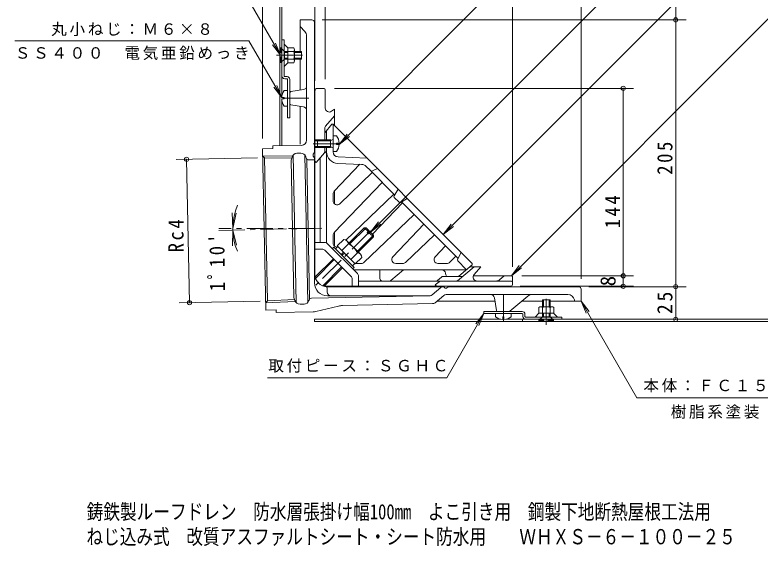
# Model space of a CAD drawing. Units: millimetres at full size, sheet at 1:4; details may follow other scales. Extents: x -421 to 481, y -549 to 503.
# Drawn here: x -393 to 180, y -549 to -141 of the extents above; entities that cross this region are included whole.
import ezdxf
from ezdxf.enums import TextEntityAlignment as Align

# ---------------------------------------------------------------- set-up
doc = ezdxf.new("R2010")
doc.units = ezdxf.units.MM
doc.header["$LTSCALE"] = 4
doc.header["$PDMODE"] = 32
doc.header["$PDSIZE"] = 3.2
doc.linetypes.add('CHAIN1', pattern=[8, 5, -1, 1, -1])
doc.linetypes.add('DASHED1', pattern=[1.8, 1.2, -0.6])
for name, color, linetype, lineweight in [('0-0_通り芯', 3, 'Continuous', 9), ('0-1_躯体', 2, 'Continuous', 9), ('0-2_仕上', 6, 'Continuous', 9), ('0-4_その他', 7, 'Continuous', 9), ('0-5_寸法', 7, 'Continuous', 9), ('0-8', 2, 'Continuous', 9), ('0-A', 2, 'Continuous', 9), ('0-F', 7, 'CHAIN1', 9)]:
    doc.layers.add(name, color=color, linetype=linetype, lineweight=lineweight)
doc.layers.add('F-5_F-5ﾚｲﾔ', color=2, linetype='Continuous')
doc.styles.add('ＭＳ ゴシック', font='')
doc.styles.get('ＭＳ ゴシック').set_extended_font_data('MS Gothic')

msp = doc.modelspace()

# ---------------------------------------------------------------- linework, layer by layer
at = {"layer": '0-0_通り芯'}
for p, q in [((-164.843, -145.134), (-173.843, -145.134)), ((-173.843, -145.134), (-173.843, -169.362)), ((-162.843, -247.01), (-162.843, -147.134)), ((-170.186, -154.055), (-173.843, -150.134)), ((-168.843, -157.465), (-168.843, -237.526)), ((-173.843, -175.361), (-173.843, -199.131)), ((-180.995, -200.231), (-171.387, -198.753)), ((-181.843, -209.504), (-181.843, -201.22)), ((-180.995, -210.492), (-171.387, -211.97)), ((-173.843, -211.592), (-173.843, -240.706)), ((-194.845, -243.975), (-202.843, -244.138)), ((-200.318, -368.112), (-202.843, -244.138)), ((-172.762, -241.525), (-194.885, -241.975)), ((-194.845, -243.975), (-194.885, -241.975)), ((-202.731, -249.622), (-179.842, -249.871)), ((-201.222, -251.116), (-180.304, -251.344)), ((-180.102, -250.577), (-180.751, -253.04)), ((-176.998, -362.262), (-179.304, -249.034)), ((-176.315, -247.598), (-173.352, -247.538)), ((-167.997, -362.247), (-170.306, -248.852)), ((-169.17, -251.263), (-169.447, -250.362)), ((-166.55, -359.628), (-168.741, -252.018)), ((-163.843, -248.566), (-163.843, -249.677)), ((-162.96, -247.332), (-163.726, -248.244)), ((-162.989, -250.737), (-163.696, -250.03)), ((-162.843, -251.09), (-162.843, -347.133)), ((-178.579, -358.321), (-180.723, -253.037)), ((-167.218, -252.675), (-162.843, -252.586)), ((-152.978, -354.133), (-152.978, -351.074)), ((-152.843, -350.133), (-63.801, -350.133)), ((-72.375, -356.454), (-65.68, -350.836)), ((-62.74, -350.987), (-63.447, -350.28)), ((-61.275, -351.134), (-62.386, -351.134)), ((-60.04, -350.25), (-60.954, -351.017)), ((-59.719, -350.133), (40.157, -350.133)), ((42.157, -352.133), (42.157, -361.133)), ((-198.983, -361.073), (-178.18, -359.999)), ((-177.858, -360.752), (-178.607, -358.318)), ((-178.544, -360.018), (-178.091, -359.994)), ((-167.104, -360.726), (-166.996, -360.388)), ((-74.242, -357.155), (-165.131, -358.996)), ((-152.843, -357.133), (-73.94, -357.133)), ((-70.138, -362.41), (-63.495, -356.835)), ((32.058, -356.134), (-61.567, -356.134)), ((-22.994, -368.286), (-24.472, -358.677)), ((-12.584, -368.9), (1.236, -357.303)), ((36.961, -360.153), (37.157, -361.133)), ((-200.43, -362.628), (-177.57, -361.448)), ((-173.954, -363.574), (-170.833, -363.511)), ((-144.375, -365.009), (-161.815, -369.108)), ((-141.269, -364.615), (-72.006, -363.111)), ((-68.618, -361.133), (-24.094, -361.133)), ((-3.329, -361.133), (12.384, -361.133)), ((18.384, -361.133), (42.157, -361.133)), ((-163.899, -369.371), (-192.279, -369.949)), ((-13.227, -369.134), (-22.005, -369.134))]:
    msp.add_line(p, q, dxfattribs=at)
at = {"layer": '0-0_通り芯', "color": 4, "linetype": 'CHAIN1'}
for p, q in [((-186.825, -205.362), (-167.079, -205.362)), ((-17.616, -376.739), (-17.616, -354.643))]:
    msp.add_line(p, q, dxfattribs=at)
at = {"layer": '0-0_通り芯', "linetype": 'CHAIN1'}
for p, q in [((-236.372, -306.833), (-157.288, -305.223)), ((-119.797, -307.087), (-161.72, -349.011))]:
    msp.add_line(p, q, dxfattribs=at)
at = {"layer": '0-0_通り芯'}
for points in [[(-202.731, -249.622), (-201.222, -251.116), (-198.983, -361.073), (-200.43, -362.628)], [(-192.279, -369.949), (-192.32, -367.949), (-200.318, -368.112)]]:
    msp.add_lwpolyline(points, dxfattribs=at)
for centre, radius, start, end in [((-164.843, -147.134), 2, 0, 90), ((-173.843, -157.465), 5, 0, 43.00076), ((-180.843, -201.22), 1, 98.74616, 180), ((-171.843, -195.788), 3, 278.74616, 0), ((-180.843, -209.504), 1, 180, 261.25384), ((-171.843, -214.935), 3, 0, 81.25384), ((-172.843, -237.526), 4, 271.16649, 0), ((-176.234, -251.598), 4, 91.16542, 165.22203), ((-173.271, -251.537), 4, 17.08061, 91.16649), ((-167.259, -250.676), 2, 197.08084, 271.16684), ((-163.343, -249.677), 0.5, 180.00105, 225), ((-163.342, -248.566), 0.5, 139.99892, 179.99681), ((-163.343, -251.09), 0.5, 0, 44.99799), ((-163.343, -247.01), 0.5, 320.0007, 0), ((-152.843, -340.133), 10, 180, 270), ((-152.843, -347.133), 10, 180, 270), ((-153.978, -351.074), 1, 0, 84.07614), ((-149.978, -354.133), 3, 180, 270), ((-63.751, -353.134), 3, 90, 130.00017), ((-63.801, -350.633), 0.5, 45.00198, 90), ((-62.386, -350.634), 0.5, 225, 269.99893), ((-61.275, -350.634), 0.5, 270.00319, 310.00108), ((-59.719, -350.633), 0.5, 90, 130.00148), ((40.157, -352.133), 2, 0, 90), ((-174.035, -359.575), 4, 197.11255, 271.16684), ((-170.915, -359.512), 4, 271.16666, 342.33405), ((-165.09, -360.995), 2, 91.16684, 162.33414), ((-74.303, -354.156), 3, 271.16022, 310.00018), ((-61.567, -359.133), 3, 90, 130.00018), ((-27.437, -359.134), 3, 8.74616, 90), ((4.45, -361.134), 5, 90, 130), ((32.058, -361.133), 5, 11.30994, 90), ((-140.943, -379.611), 15, 91.24379, 103.22649), ((-72.067, -360.111), 3, 271.16022, 310.00018), ((-164.103, -359.373), 10, 271.16663, 283.22644), ((-22.005, -368.134), 1, 188.74616, 270), ((-13.227, -368.134), 1, 270, 310)]:
    msp.add_arc(centre, radius, start, end, dxfattribs=at)
at = {"layer": '0-1_躯体'}
for p, q in [((-162.493, -342.758), (-162.493, -200.066)), ((-161.791, -198.137), (-161.493, -197.782)), ((-155.493, -197.782), (-161.493, -197.782)), ((-154.493, -212.921), (-154.493, -198.811)), ((-149.772, -215.378), (-147.493, -213.782)), ((-147.493, -226.282), (-147.493, -213.782)), ((-154.291, -226.884), (-147.493, -218.782)), ((-154.993, -238.152), (-154.993, -228.812)), ((-160.493, -237.282), (-162.493, -237.282)), ((-160.493, -238.152), (-162.493, -238.152)), ((-160.493, -242.412), (-162.493, -242.412)), ((-160.493, -243.282), (-162.493, -243.282)), ((-154.993, -242.411), (-154.993, -246.672)), ((-154.993, -246.672), (-154.993, -242.411)), ((-155.227, -247.314), (-161.493, -254.782)), ((-158.493, -316.194), (-158.493, -251.207)), ((-161.614, -254.661), (-161.493, -254.782)), ((-147.493, -276.561), (-147.493, -286.407)), ((-147.493, -308.396), (-147.493, -318.894)), ((-154.897, -316.194), (-162.492, -316.194)), ((-129.784, -340.064), (-152.775, -317.073)), ((-156.968, -321.194), (-162.492, -321.194)), ((-134.784, -342.135), (-154.846, -322.073)), ((-112.602, -343.782), (-112.602, -337.282)), ((-104.184, -345.431), (-94.472, -337.282)), ((-52.824, -345.548), (-39.993, -334.782)), ((-43.281, -334.782), (-34.993, -334.782)), ((-40.088, -340.853), (-34.993, -334.782)), ((-128.905, -342.186), (-128.905, -349.782)), ((-68.202, -345.314), (-65.146, -342.75)), ((-49.659, -342.282), (-63.861, -342.282)), ((-16.512, -341.782), (-40.618, -341.782)), ((-17.155, -342.016), (-20.25, -344.612)), ((-11.493, -341.782), (-16.512, -341.782)), ((-10.493, -342.782), (-10.493, -348.782)), ((-133.905, -344.257), (-133.905, -349.782)), ((-53.466, -345.782), (-128.905, -345.782)), ((-66.976, -346.25), (-69.993, -348.782)), ((-69.872, -348.903), (-69.993, -348.782)), ((-53.466, -345.782), (-37.79, -345.782)), ((-37.79, -345.782), (-11.493, -345.782)), ((-10.849, -349.08), (-10.493, -348.782)), ((-155.373, -349.782), (-12.777, -349.782))]:
    msp.add_line(p, q, dxfattribs=at)
for centre, radius, start, end in [((-159.493, -200.066), 3, 139.99971, 180), ((-155.493, -198.782), 1, 0, 90), ((-151.493, -212.921), 3, 180, 305.00417), ((-151.993, -228.812), 3, 139.99966, 180), ((-155.993, -246.672), 1, 319.9996, 0), ((-159.493, -252.539), 3, 180, 225.00249), ((-154.897, -319.194), 3, 45, 90), ((-156.968, -324.194), 3, 45, 90), ((-136.905, -344.257), 3, 0, 45), ((-131.905, -342.186), 3, 0, 45), ((-63.861, -344.282), 2, 90, 129.99985), ((-49.659, -340.282), 2, 270, 310.00017), ((-37.79, -342.782), 3, 139.9993, 270), ((-16.512, -342.782), 1, 90.00035, 129.99946), ((-11.493, -342.782), 1, 0, 90.00035), ((-110.602, -343.782), 2, 180, 270), ((-105.148, -344.282), 1.5, 270, 310.00003), ((-67.75, -346.782), 3, 224.9977, 270), ((-69.488, -343.782), 2, 270, 309.99985), ((-65.69, -347.782), 2, 90, 129.99994), ((-53.466, -344.782), 1, 270, 309.99994), ((-23.464, -340.782), 5, 270, 309.99991), ((-12.777, -346.782), 3, 270, 309.99908), ((-11.493, -346.782), 1, 0, 90), ((-11.493, -346.782), 1, 0, 90)]:
    msp.add_arc(centre, radius, start, end, dxfattribs=at)
at = {"layer": '0-2_仕上'}
for p, q in [((-149.493, -225.282), (-154.993, -231.836)), ((-149.493, -225.282), (-148.493, -225.282)), ((-41.493, -332.282), (-148.493, -225.282)), ((-148.493, -234.281), (-148.493, -225.282)), ((-153.493, -230.049), (-153.493, -237.281)), ((-153.493, -243.282), (-153.493, -316.282)), ((-148.493, -246.433), (-148.493, -246.282)), ((-144.647, -250.43), (-122.493, -251.282)), ((-127.918, -256.077), (-147.662, -276.738)), ((-126.601, -256.128), (-144.839, -255.426)), ((-119.878, -260.968), (-123.258, -257.588)), ((-118.408, -262.438), (-143.42, -286.34)), ((-119.878, -260.968), (-101.248, -279.598)), ((-118.107, -261.228), (-114.493, -259.282)), ((-110.823, -270.023), (-147.662, -308.573)), ((-148.493, -284.171), (-148.493, -278.811)), ((-101.791, -279.055), (-138.635, -314.264)), ((-101.642, -280.229), (-98.528, -275.246)), ((-95.266, -285.58), (-118.273, -309.655)), ((-97.677, -285.29), (-101.502, -281.466)), ((-96.44, -285.431), (-91.457, -282.317)), ((-95.809, -285.037), (-52.453, -328.393)), ((-86.234, -294.612), (-124.784, -331.451)), ((-78.649, -302.197), (-102.551, -327.209)), ((-148.493, -316.282), (-148.493, -310.645)), ((-70.678, -310.168), (-92.949, -331.451)), ((-62.032, -318.814), (-70.054, -327.209)), ((-52.843, -329.117), (-49.978, -323.797)), ((-54.061, -326.785), (-58.944, -331.451)), ((-52.67, -330.298), (-46.089, -336.878)), ((-46.26, -337.282), (-132.567, -337.282)), ((-131.086, -332.282), (-126.856, -332.282)), ((-100.382, -332.282), (-95.022, -332.282)), ((-67.885, -332.282), (-61.016, -332.282)), ((-51.801, -341.931), (-41.493, -333.282)), ((-41.493, -332.282), (-41.493, -333.282)), ((-62.011, -339.693), (-61.734, -341.076)), ((-52.765, -342.282), (-60.263, -342.282))]:
    msp.add_line(p, q, dxfattribs=at)
at = {"layer": '0-2_仕上', "color": 4}
for p, q in [((-145.893, -234.281), (-148.493, -234.281)), ((-148.493, -246.282), (-148.493, -234.281)), ((-160.493, -237.281), (-160.493, -243.282)), ((-150.493, -237.281), (-160.493, -237.281)), ((-150.493, -238.152), (-160.493, -238.152)), ((-150.493, -238.152), (-148.62, -237.1)), ((-150.493, -237.281), (-149.729, -237.722)), ((-150.493, -237.281), (-150.493, -243.282)), ((-145.893, -240.761), (-145.893, -239.803)), ((-143.904, -239.803), (-145.893, -239.803)), ((-150.493, -242.411), (-160.493, -242.411)), ((-150.493, -243.282), (-160.493, -243.282)), ((-150.493, -242.411), (-148.62, -243.464)), ((-150.493, -243.282), (-149.729, -242.841)), ((-145.893, -246.282), (-148.493, -246.282)), ((-143.904, -240.761), (-145.893, -240.761))]:
    msp.add_line(p, q, dxfattribs=at)
at = {"layer": '0-2_仕上', "linetype": 'CHAIN1'}
msp.add_line((-163.766, -240.282), (-140.002, -240.282), dxfattribs=at)
at = {"layer": '0-2_仕上', "color": 4}
for centre, radius, start, end in [((-153.893, -240.282), 10, 2.74562, 36.86987), ((-148.743, -236.882), 0.25, 299.32918, 0), ((-148.743, -243.682), 0.25, 0, 60.67082), ((-153.893, -240.282), 10, 323.13013, 357.25438)]:
    msp.add_arc(centre, radius, start, end, dxfattribs=at)
at = {"layer": '0-2_仕上'}
for centre, radius, start, end in [((-156.493, -248.741), 3, 0, 59.99872), ((-144.493, -246.433), 9, 180, 267.79738), ((-144.493, -246.433), 4, 180, 267.79738), ((-126.793, -261.124), 5, 45.00029, 87.7975), ((-118.818, -259.907), 1.5, 225, 298.30083), ((-145.493, -278.811), 3, 136.30006, 179.99953), ((-100.794, -280.759), 1, 147.99431, 225.00101), ((-145.493, -284.171), 3, 179.99953, 313.69995), ((-96.97, -284.583), 1, 225, 302.00449), ((-145.493, -310.645), 3, 136.30006, 179.99953), ((-132.493, -316.282), 21, 180, 180.71455), ((-132.492, -316.281), 21, 179.99979, 180.2036), ((-132.493, -316.282), 16, 180, 181.68024), ((-145.487, -316.663), 3, 181.68033, 272.93593), ((-126.856, -329.282), 3, 270.00047, 313.69994), ((-100.382, -329.282), 3, 136.30005, 270.00047), ((-95.022, -329.282), 3, 270.00047, 313.69994), ((-67.885, -329.282), 3, 136.30005, 270.00047), ((-61.016, -329.282), 3, 270.00047, 313.69994), ((-51.962, -329.591), 1, 151.69981, 225), ((-64.952, -340.282), 3, 11.30936, 90), ((-60.263, -340.782), 1.5, 191.30937, 270), ((-52.765, -340.782), 1.5, 270, 310.00003)]:
    msp.add_arc(centre, radius, start, end, dxfattribs=at)
at = {"layer": '0-4_その他'}
for p, q in [((-202.843, 73.81), (-202.843, -236.167)), ((42.157, 73.81), (42.157, -344.133)), ((-162.493, 46.904), (-162.493, -192.066)), ((-154.493, 46.904), (-154.493, -190.811)), ((-10.493, 46.904), (-10.493, -334.782)), ((114.9, -145.134), (114.9, 9.866)), ((122.9, -145.134), (-156.843, -145.134)), ((114.9, -350.133), (114.9, -145.134)), ((82.539, -197.782), (-147.493, -197.782)), ((74.539, -341.782), (74.539, -197.782)), ((-269.166, -252.454), (-206.7, -251.182)), ((-261.167, -252.291), (-258.926, -362.34)), ((-225.64, -305.343), (-226.163, -293.354)), ((-225.64, -305.343), (-223.043, -293.627)), ((-225.628, -306.615), (-225.907, -318.611)), ((-225.628, -306.615), (-222.793, -318.275)), ((82.539, -341.782), (-3.493, -341.782)), ((74.539, -349.782), (74.539, -341.782)), ((82.539, -349.782), (-4.777, -349.782)), ((122.9, -350.133), (48.157, -350.133)), ((114.9, -375.133), (114.9, -350.133)), ((-266.925, -362.503), (-204.459, -361.231))]:
    msp.add_line(p, q, dxfattribs=at)
msp.add_arc((-180.556, -305.336), 45.084, 156.63402, 202.7846, dxfattribs=at)
for p in [(114.9, -145.134), (74.539, -197.782), (-261.167, -252.291), (74.539, -341.782), (74.539, -349.782), (114.9, -350.133), (-258.926, -362.34), (114.9, -375.133)]:
    msp.add_point(p, dxfattribs=at)
at = {"layer": '0-5_寸法'}
for p, q in [((-143.904, -240.761), (210.882, 114.026)), ((-119.765, -308.163), (210.882, 22.484)), ((-63.883, -309.891), (210.882, -35.126)), ((-188.924, -172.361), (-236.735, -89.55)), ((-11.493, -341.782), (210.882, -119.407)), ((-213.286, -161.141), (-393.127, -161.141)), ((-188.032, -204.882), (-213.286, -161.141)), ((-188.924, -172.361), (-195.012, -164.428)), ((-188.924, -172.361), (-192.751, -163.123)), ((-188.032, -204.882), (-194.12, -196.949)), ((-188.032, -204.882), (-191.859, -195.644)), ((-143.904, -240.761), (-137.817, -232.827)), ((-143.904, -240.761), (-135.971, -234.673)), ((-119.765, -308.163), (-113.677, -300.23)), ((-119.765, -308.163), (-111.831, -302.076)), ((-63.883, -309.891), (-57.796, -301.958)), ((-63.883, -309.891), (-55.95, -303.804)), ((-11.493, -341.782), (-5.405, -333.848)), ((-11.493, -341.782), (-3.559, -335.694)), ((42.157, -361.133), (85.033, -435.398)), ((42.157, -361.133), (48.245, -369.067)), ((42.157, -361.133), (45.984, -370.372)), ((-32.616, -370.734), (-61.135, -420.129)), ((-32.616, -370.734), (-38.704, -378.667)), ((-32.616, -370.734), (-36.443, -379.973)), ((-198.977, -420.129), (-61.135, -420.129)), ((85.033, -435.398), (205.054, -435.398))]:
    msp.add_line(p, q, dxfattribs=at)
at = {"layer": '0-8'}
for p, q in [((-189.443, 9.866), (-189.443, -241.865)), ((-187.843, 9.866), (-187.843, -203.37)), ((-187.843, -164.362), (-187.843, -160.362)), ((-186.243, -160.362), (-187.843, -160.362)), ((-186.243, -163.699), (-186.243, -160.362)), ((-183.243, -166.699), (-186.243, -163.699)), ((-186.243, -188.262), (-186.243, -163.699)), ((-183.243, -167.049), (-183.243, -177.674)), ((-183.243, -178.024), (-186.243, -181.024)), ((-185.743, -188.762), (-183.943, -188.762)), ((-183.943, -190.362), (-185.743, -190.362)), ((-183.443, -190.862), (-183.443, -220.362)), ((-181.843, -190.862), (-181.843, -220.362)), ((-187.843, -207.353), (-187.843, -241.832)), ((-183.443, -220.362), (-181.843, -220.362)), ((-3.116, -369.134), (-32.616, -369.134)), ((-32.616, -370.734), (-32.616, -369.134)), ((-3.116, -370.734), (-32.616, -370.734)), ((-2.616, -371.234), (-2.616, -373.033)), ((-1.016, -373.033), (-1.016, -371.234)), ((9.721, -370.533), (6.721, -373.533)), ((10.071, -370.533), (20.696, -370.533)), ((21.047, -370.533), (24.046, -373.533)), ((-162.843, -375.133), (-162.843, -376.734)), ((-19.608, -375.133), (-162.843, -375.133)), ((-162.843, -376.733), (197.157, -376.733)), ((197.157, -375.133), (-15.624, -375.133)), ((-2.843, -375.133), (-2.843, -376.734)), ((-0.516, -373.533), (24.046, -373.533)), ((23.384, -375.133), (27.384, -375.133)), ((24.046, -373.533), (27.384, -373.533)), ((27.384, -373.533), (27.384, -375.133))]:
    msp.add_line(p, q, dxfattribs=at)
at = {"layer": '0-8', "linetype": 'CHAIN1'}
for p, q in [((-172.114, -172.362), (-192.243, -172.362)), ((15.384, -359.404), (15.384, -379.533))]:
    msp.add_line(p, q, dxfattribs=at)
at = {"layer": '0-8'}
for centre, radius, start, end in [((-185.743, -188.262), 2.1, 180, 270), ((-185.743, -188.262), 0.5, 180, 270), ((-183.943, -190.862), 2.1, 0, 90), ((-183.943, -190.862), 0.5, 0, 90), ((-3.116, -371.234), 2.1, 0, 90), ((-3.116, -371.234), 0.5, 0, 90), ((-0.516, -373.033), 2.1, 180, 270), ((-0.516, -373.033), 0.5, 180, 270)]:
    msp.add_arc(centre, radius, start, end, dxfattribs=at)
at = {"layer": '0-A', "linetype": 'DASHED1'}
for p, q in [((-188.924, -166.712), (-188.624, -166.712)), ((-188.924, -178.012), (-188.924, -166.712)), ((-185.974, -169.362), (-188.624, -166.712)), ((-185.974, -169.362), (-185.974, -175.361)), ((-183.243, -169.362), (-185.974, -169.362)), ((-185.974, -170.231), (-183.243, -170.231)), ((-185.974, -175.361), (-188.624, -178.012)), ((-185.974, -174.491), (-183.243, -174.491)), ((-183.243, -175.361), (-185.974, -175.361)), ((12.384, -370.533), (12.384, -373.265)), ((13.254, -373.265), (13.254, -370.533)), ((17.514, -373.265), (17.514, -370.533)), ((18.384, -370.533), (18.384, -373.265)), ((12.384, -373.265), (9.734, -375.914)), ((9.734, -376.215), (9.734, -375.915)), ((21.034, -376.215), (9.734, -376.215)), ((12.384, -373.265), (18.384, -373.265)), ((18.384, -373.265), (21.034, -375.915))]:
    msp.add_line(p, q, dxfattribs=at)
at = {"layer": '0-A'}
for p, q in [((-178.734, -166.611), (-183.243, -166.611)), ((-183.243, -166.611), (-183.243, -167.049)), ((-178.734, -169.498), (-183.243, -169.498)), ((-178.243, -168.055), (-178.243, -176.668)), ((-178.243, -169.362), (-172.924, -169.362)), ((-178.243, -170.231), (-172.924, -170.231)), ((-172.924, -175.361), (-172.924, -169.362)), ((-178.734, -175.225), (-183.243, -175.225)), ((-178.243, -174.491), (-172.924, -174.491)), ((-178.243, -175.361), (-172.924, -175.361)), ((-183.243, -178.111), (-183.243, -177.674)), ((-178.734, -178.111), (-183.243, -178.111)), ((-186.043, -199.361), (-183.443, -199.361)), ((-188.032, -204.882), (-186.043, -204.882)), ((-188.032, -205.841), (-186.043, -205.841)), ((-186.043, -205.841), (-186.043, -204.882)), ((-186.043, -211.362), (-183.443, -211.362)), ((-136.235, -316.501), (-124.538, -304.804)), ((-135.528, -317.208), (-123.124, -304.805)), ((-124.538, -304.804), (-123.124, -304.805)), ((-121.533, -307.81), (-124.538, -304.804)), ((-120.825, -307.103), (-123.124, -304.805)), ((-122.24, -308.517), (-120.825, -307.103)), ((-121.179, -309.577), (-122.24, -308.517)), ((-121.179, -309.577), (-119.765, -308.163)), ((-117.467, -311.876), (-120.472, -308.87)), ((-117.467, -310.461), (-119.765, -308.163)), ((-140.262, -313.739), (-145.286, -318.763)), ((-137.895, -314.841), (-127.505, -325.231)), ((-129.871, -322.865), (-117.467, -310.461)), ((-129.164, -323.572), (-117.467, -311.876)), ((-117.467, -310.461), (-117.467, -311.876)), ((-149.034, -320.814), (-147.903, -319.682)), ((-132.346, -335.239), (-147.903, -319.682)), ((-146.63, -320.955), (-144.862, -319.188)), ((-131.427, -332.623), (-145.286, -318.763)), ((-136.792, -317.209), (-141.816, -322.233)), ((-142.299, -325.287), (-140.531, -323.519)), ((-141.592, -325.994), (-139.824, -324.226)), ((-129.873, -324.128), (-134.897, -329.152)), ((-162.492, -342.759), (-148.326, -328.593)), ((-162.139, -343.82), (-147.619, -329.3)), ((-133.619, -333.966), (-131.851, -332.198)), ((-126.403, -327.599), (-131.427, -332.623)), ((-156.461, -349.456), (-141.962, -334.957)), ((-155.394, -349.803), (-141.255, -335.664)), ((-133.478, -336.37), (-132.346, -335.239)), ((18.384, -360.214), (12.384, -360.214)), ((12.384, -365.533), (12.384, -360.214)), ((13.254, -365.533), (13.254, -360.214)), ((17.514, -365.533), (17.514, -360.214)), ((18.384, -365.533), (18.384, -360.214)), ((9.634, -366.024), (9.634, -370.533)), ((11.077, -365.533), (19.69, -365.533)), ((12.52, -366.024), (12.52, -370.533)), ((18.247, -366.024), (18.247, -370.533)), ((21.134, -366.024), (21.134, -370.533)), ((-23.616, -373.334), (-23.616, -370.734)), ((-11.616, -373.334), (-11.616, -370.734)), ((9.634, -370.533), (10.071, -370.533)), ((21.134, -370.533), (20.696, -370.533)), ((-18.095, -373.334), (-17.137, -373.334)), ((-18.095, -375.322), (-18.095, -373.334)), ((-17.137, -375.322), (-17.137, -373.334))]:
    msp.add_line(p, q, dxfattribs=at)
at = {"layer": '0-A', "linetype": 'DASHED1'}
for points in [[(-188.924, -178.012), (-188.624, -178.012), (-188.624, -166.712)], [(21.034, -376.215), (21.034, -375.915), (9.734, -375.915)]]:
    msp.add_lwpolyline(points, dxfattribs=at)
at = {"layer": '0-A'}
for centre, radius, start, end in [((-180.611, -168.055), 2.368, 322.44278, 37.55722), ((-186.841, -172.362), 8.598, 340.548, 19.452), ((-180.611, -176.668), 2.368, 322.44278, 37.55722), ((-178.043, -205.362), 10, 143.13013, 177.25438), ((-178.043, -205.362), 10, 182.74562, 216.86987), ((-140.59, -317.537), 3.811, 4.92564, 85.07436), ((-142.473, -329.809), 13.822, 24.26926, 65.73074), ((-130.2, -327.926), 3.811, 4.92564, 85.07436), ((11.077, -367.901), 2.368, 52.44278, 127.55722), ((15.384, -374.131), 8.598, 70.548, 109.452), ((19.69, -367.901), 2.368, 52.44278, 127.55722), ((-17.616, -365.334), 10, 233.13013, 267.25438), ((-17.616, -365.334), 10, 272.74562, 306.86987)]:
    msp.add_arc(centre, radius, start, end, dxfattribs=at)
at = {"layer": '0-F'}
msp.add_line((-162.843, -305.336), (-236.403, -305.336), dxfattribs=at)

# ---------------------------------------------------------------- texts
at = {"layer": '0-4_その他', "color": 2, "style": 'ＭＳ ゴシック'}
msp.add_text('8', height=11.73, rotation=90, dxfattribs=at).set_placement((72.139, -349.782), align=Align.BOTTOM_LEFT)
at = {"layer": '0-4_その他', "color": 2, "char_height": 11.73, "attachment_point": 7, "style": 'ＭＳ ゴシック'}
for s, insert, rotation in [('\\T1.27;\\W0.9;205', (112.5, -264.124), 90), ('\\T1.27;\\W0.9;144', (72.139, -305.242), 90), ('\\T1.27;\\W0.9;Rc4', (-263.308, -323.768), 90), ("\\T1.28;\\W0.9;1ﾟ10'", (-231.476, -353.536), 90.583), ('\\T1.27;\\W0.95;25', (112.5, -371.133), 90)]:
    msp.add_mtext(s, dxfattribs=dict(at, insert=insert, rotation=rotation))
at = {"layer": '0-5_寸法', "char_height": 8.798, "attachment_point": 7, "style": 'ＭＳ ゴシック'}
for s, insert in [('\\T1.17;丸小ねじ：Ｍ６×８', (-365.207, -157.6)), ('\\T1.17;ＳＳ４００\u3000電気亜鉛めっき', (-393.207, -175.998)), ('\\T1.17;取付ピース：ＳＧＨＣ', (-198.319, -416.134)), ('\\T1.17;本体：ＦＣ１５０', (90.044, -431.329)), ('\\T1.17;樹脂系塗装', (111.044, -451.576))]:
    msp.add_mtext(s, dxfattribs=dict(at, insert=insert))
at = {"layer": 'F-5_F-5ﾚｲﾔ', "style": 'ＭＳ ゴシック', "width": 0.8}
for s, p in [('鋳鉄製ルーフドレン\u3000防水層張掛け幅100mm\u3000よこ引き用\u3000鋼製下地断熱屋根工法用', (-337.924, -532.337)), ('ねじ込み式\u3000改質アスファルトシート・シート防水用\u3000\u3000ＷＨＸＳ－６－１００－２５', (-338.116, -551.524))]:
    msp.add_text(s, height=11.73, dxfattribs=at).set_placement(p, align=Align.BOTTOM_LEFT)

doc.saveas('drawing.dxf')
